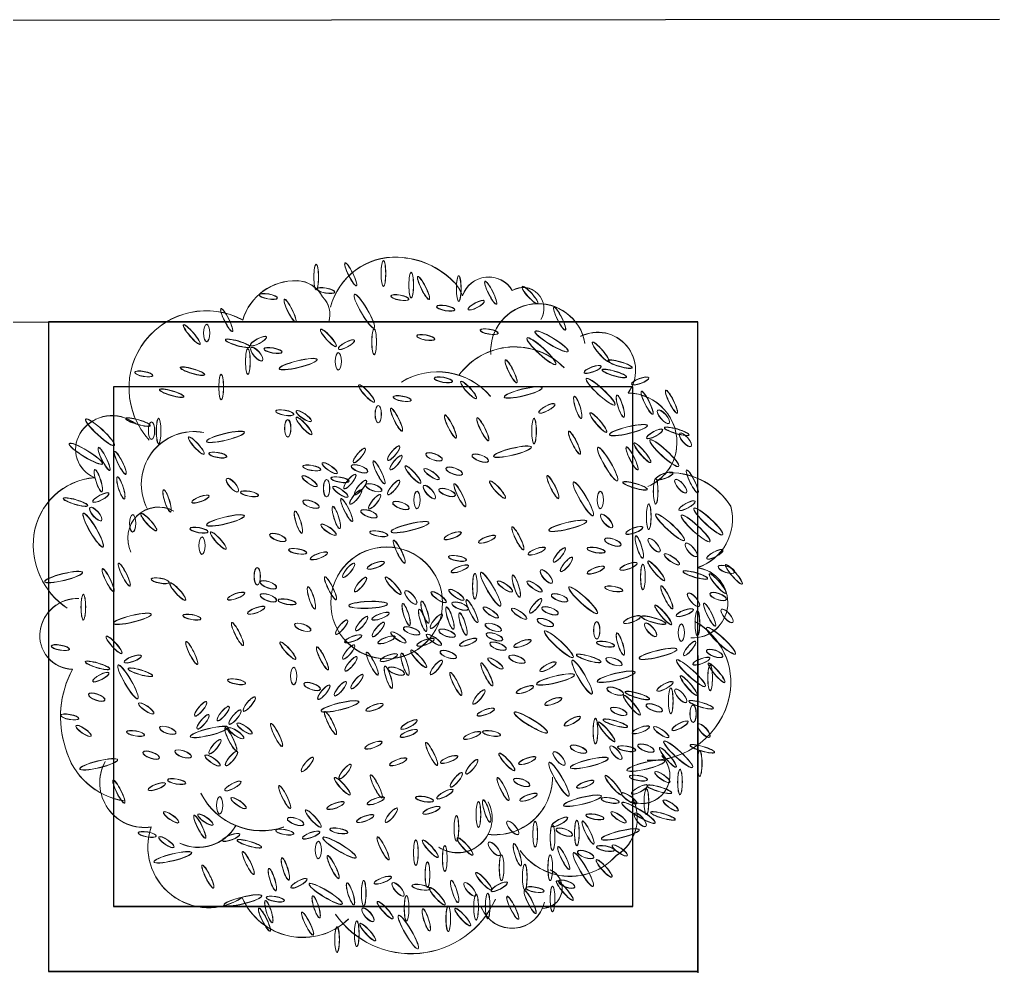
# Model space of a CAD drawing. Extents: x -27 to 25.3, y -8.5 to 57.5.
# Drawn here: x -9.932 to -8.423, y 56.058 to 57.516 of the extents above; entities that cross this region are included whole.
import ezdxf

# ---------------------------------------------------------------- set-up
doc = ezdxf.new("R2010")
doc.units = 0
doc.header["$LTSCALE"] = 0.002
doc.linetypes.add('CONTINU', pattern=[0])
doc.layers.add('07-MOBILIER URBAIN', color=1, linetype='Continuous')
doc.layers.add('A-mobilier', color=252, linetype='Continuous')
doc.layers.add('A_ARBRES', color=86, linetype='CONTINU', lineweight=15)
doc.layers.add('A_ARBRES 2', color=7, linetype='Continuous', lineweight=15, true_color=0x005200)
doc.layers.add('V_VEGETATION', color=7, linetype='Continuous', true_color=0x3f7f00)

# ---------------------------------------------------------------- blocks, each defined once
blk = doc.blocks.new('A$C5C45123F')
at = {"layer": 'A_ARBRES', "color": 114, "transparency": 33554508}
for centre, major_axis, ratio in [((-0.3749, 1.4017), (0, 0.0556), 0.181818), ((-0.2244, 1.4137), (-0.0248, 0.0497), 0.181818), ((-0.0818, 1.4168), (0, 0.0556), 0.181818), ((0.0394, 1.3663), (0, 0.0556), 0.181818), ((0.0932, 1.3533), (-0.0248, 0.0497), 0.181818), ((0.2466, 1.3512), (0, 0.0556), 0.181818), ((0.3862, 1.3331), (-0.0248, 0.0497), 0.181818), ((-0.5839, 1.3168), (-0.0393, 0.0071), 0.268316), ((-0.3328, 1.3425), (-0.0393, 0.0071), 0.268316), ((-0.1652, 1.2527), (-0.0429, 0.0732), 0.173491), ((-0.01, 1.3117), (-0.0393, 0.0071), 0.268316), ((0.5574, 1.3229), (-0.0339, 0.0372), 0.20698), ((-0.4889, 1.2551), (-0.0248, 0.0497), 0.181818), ((0.3228, 1.2783), (-0.0352, -0.0188), 0.268316), ((-0.7652, 1.2139), (-0.0248, 0.0497), 0.181818), ((0.1898, 1.2656), (-0.0393, 0.0071), 0.268316), ((0.6868, 1.2198), (-0.0248, 0.0497), 0.181818), ((-0.9177, 1.1506), (-0.0361, 0.0422), 0.181818), ((-0.8525, 1.1569), (0, 0.0379), 0.35903), ((-0.3219, 1.1361), (-0.0339, 0.0372), 0.20698), ((-0.1223, 1.1188), (0, 0.0556), 0.181818), ((0.3794, 1.1632), (-0.0393, 0.0071), 0.268316), ((0.6519, 1.1209), (-0.0725, 0.0441), 0.173491), ((-0.7174, 1.1124), (-0.0533, 0.0157), 0.181818), ((-0.627, 1.1217), (-0.0352, -0.0188), 0.268316), ((-0.2431, 1.1066), (-0.0352, -0.0188), 0.268316), ((0.1027, 1.1376), (-0.0393, 0.0071), 0.268316), ((0.6075, 1.0781), (-0.0626, 0.0574), 0.173491), ((0.8658, 1.0748), (-0.0361, 0.0422), 0.181818), ((-0.6731, 1.033), (0, 0.0556), 0.181818), ((-0.6343, 1.0651), (-0.0249, 0.0285), 0.35903), ((-0.5634, 1.0812), (-0.0393, 0.0071), 0.268316), ((-0.2786, 1.034), (0, 0.0379), 0.35903), ((-0.4536, 1.0218), (-0.0825, -0.0201), 0.173491), ((0.4751, 0.9907), (-0.0248, 0.0497), 0.181818), ((0.9501, 1.0215), (-0.0533, 0.0157), 0.181818), ((-1.127, 0.9788), (-0.0393, 0.0071), 0.268316), ((-0.9145, 0.9912), (-0.0533, 0.0157), 0.181818), ((0.8307, 0.9986), (-0.0375, -0.0139), 0.268316), ((0.9249, 0.9811), (-0.0533, 0.0157), 0.181818), ((-0.7893, 0.9218), (0, 0.0556), 0.181818), ((0.1796, 0.9532), (-0.0393, 0.0071), 0.268316), ((0.2896, 0.9088), (-0.0339, 0.0372), 0.20698), ((0.8652, 0.9013), (-0.0626, 0.0574), 0.173491), ((1.0378, 0.9481), (-0.0375, -0.0139), 0.268316), ((-1.0054, 0.8952), (-0.0533, 0.0157), 0.181818), ((-0.1551, 0.8936), (-0.0339, 0.0372), 0.20698), ((0.5281, 0.8984), (-0.0825, -0.0201), 0.173491), ((1.0683, 0.8532), (-0.0248, 0.0497), 0.181818), ((1.1744, 0.8583), (-0.0248, 0.0497), 0.181818), ((0.0002, 0.8712), (-0.0393, 0.0071), 0.268316), ((0.7659, 0.833), (-0.0152, 0.048), 0.20698), ((0.9518, 0.8382), (-0.0152, 0.048), 0.20698), ((-0.5122, 0.8098), (-0.0393, 0.0071), 0.268316), ((-0.4294, 0.7951), (-0.0328, 0.0227), 0.268316), ((-0.1044, 0.8035), (0, 0.0379), 0.35903), ((-0.0245, 0.7791), (-0.0248, 0.0497), 0.181818), ((0.631, 0.8288), (-0.0352, -0.0188), 0.268316), ((0.8557, 0.7667), (-0.0361, 0.0422), 0.181818), ((1.1393, 0.7923), (-0.0249, 0.0285), 0.35903), ((-1.3177, 0.7245), (-0.0626, 0.0574), 0.173491), ((-1.152, 0.769), (-0.0533, 0.0157), 0.181818), ((-1.0933, 0.7318), (0, 0.0379), 0.35903), ((-1.0622, 0.7299), (0, 0.0556), 0.181818), ((-0.4989, 0.742), (0, 0.0379), 0.35903), ((-0.428, 0.7522), (-0.0339, 0.0372), 0.20698), ((0.2106, 0.7497), (-0.0248, 0.0497), 0.181818), ((0.3517, 0.738), (-0.0248, 0.0497), 0.181818), ((0.5751, 0.7299), (0, 0.0556), 0.181818), ((-0.771, 0.7045), (-0.0825, -0.0201), 0.173491), ((0.7514, 0.6792), (-0.0248, 0.0497), 0.181818), ((0.9866, 0.7339), (-0.0825, -0.0201), 0.173491), ((1.1009, 0.7176), (-0.0352, -0.0188), 0.268316), ((1.1977, 0.7286), (-0.0533, 0.0157), 0.181818), ((-0.8979, 0.6663), (-0.0339, 0.0372), 0.20698), ((1.1431, 0.6336), (-0.0626, 0.0574), 0.173491), ((1.2353, 0.6913), (-0.0249, 0.0285), 0.35903), ((-1.3795, 0.631), (-0.0725, 0.0441), 0.173491), ((-1.3001, 0.6087), (-0.0248, 0.0497), 0.181818), ((-1.2296, 0.5911), (-0.0248, 0.0497), 0.181818), ((-0.1868, 0.6231), (-0.0256, -0.0306), 0.268316), ((-0.0371, 0.6334), (-0.0256, -0.0306), 0.268316), ((0.481, 0.6399), (-0.0825, -0.0201), 0.173491), ((0.8959, 0.5859), (-0.0429, 0.0732), 0.173491), ((1.0026, 0.6108), (-0.0248, 0.0497), 0.181818), ((1.0477, 0.6354), (-0.0361, 0.0422), 0.181818), ((-0.8042, 0.6254), (-0.0393, 0.0071), 0.268316), ((-0.1009, 0.55), (-0.0248, 0.0497), 0.181818), ((-0.0268, 0.5921), (-0.0256, -0.0306), 0.268316), ((0.1392, 0.6171), (-0.0357, 0.0127), 0.35903), ((0.3405, 0.6119), (-0.0357, 0.0127), 0.35903), ((-1.325, 0.5131), (-0.0152, 0.048), 0.20698), ((-0.3943, 0.569), (-0.0393, 0.0071), 0.268316), ((-0.3158, 0.5681), (-0.0328, 0.0227), 0.268316), ((-0.1861, 0.5655), (-0.0357, 0.0127), 0.35903), ((0.047, 0.54), (-0.0339, 0.0372), 0.20698), ((0.1282, 0.5423), (-0.0328, 0.0227), 0.268316), ((0.2269, 0.5551), (-0.0357, 0.0127), 0.35903), ((1.2653, 0.5098), (-0.0248, 0.0497), 0.181818), ((-1.2269, 0.4821), (-0.0152, 0.048), 0.20698), ((-0.7405, 0.4943), (-0.0249, 0.0285), 0.35903), ((-0.4036, 0.5113), (-0.0328, 0.0227), 0.268316), ((-0.3298, 0.4808), (0, 0.0379), 0.35903), ((-0.2713, 0.5178), (-0.0393, 0.0071), 0.268316), ((-0.2281, 0.5096), (-0.0256, -0.0306), 0.268316), ((-0.1817, 0.4838), (-0.0256, -0.0306), 0.268316), ((-0.0371, 0.4838), (-0.0256, -0.0306), 0.268316), ((0.4159, 0.4744), (-0.0339, 0.0372), 0.20698), ((0.6574, 0.4853), (-0.0248, 0.0497), 0.181818), ((1.1056, 0.4673), (0, 0.0556), 0.181818), ((1.1439, 0.5339), (-0.0375, -0.0139), 0.268316), ((1.2151, 0.4893), (-0.0249, 0.0285), 0.35903), ((-1.0255, 0.4253), (-0.0152, 0.048), 0.20698), ((-0.6659, 0.4564), (-0.0393, 0.0071), 0.268316), ((-0.2694, 0.4648), (-0.0328, 0.0227), 0.268316), ((-0.2023, 0.4425), (-0.0256, -0.0306), 0.268316), ((-0.1241, 0.4829), (-0.0357, 0.0127), 0.35903), ((0.1186, 0.464), (-0.0249, 0.0285), 0.35903), ((0.196, 0.4623), (-0.0357, 0.0127), 0.35903), ((0.2518, 0.4501), (-0.0248, 0.0497), 0.181818), ((0.7898, 0.4344), (-0.0429, 0.0732), 0.173491), ((1.0158, 0.4912), (-0.0533, 0.0157), 0.181818), ((-1.4248, 0.4204), (-0.0533, 0.0157), 0.181818), ((-1.3142, 0.4398), (-0.0352, -0.0188), 0.268316), ((-0.8793, 0.4334), (-0.0375, -0.0139), 0.268316), ((-0.3977, 0.4107), (-0.0357, 0.0127), 0.35903), ((-0.242, 0.3854), (-0.0248, 0.0497), 0.181818), ((-0.1197, 0.4218), (-0.0256, -0.0306), 0.268316), ((0.0647, 0.4296), (0, 0.0379), 0.35903), ((0.864, 0.4296), (0, 0.0379), 0.35903), ((1.2423, 0.4045), (-0.0352, -0.0188), 0.268316), ((-1.3367, 0.3681), (-0.0249, 0.0285), 0.35903), ((-0.2873, 0.3531), (-0.0152, 0.048), 0.20698), ((-0.1448, 0.3694), (-0.0357, 0.0127), 0.35903), ((-0.0054, 0.4055), (-0.0357, 0.0127), 0.35903), ((1.0753, 0.3561), (0, 0.0556), 0.181818), ((1.3351, 0.3356), (-0.0626, 0.0574), 0.173491), ((-1.3477, 0.298), (-0.0429, 0.0732), 0.173491), ((-1.1753, 0.3272), (0, 0.0379), 0.35903), ((-1.1051, 0.3329), (-0.0339, 0.0372), 0.20698), ((-0.771, 0.3402), (-0.0825, -0.0201), 0.173491), ((-0.4525, 0.3324), (-0.0152, 0.048), 0.20698), ((0.722, 0.3167), (-0.0825, -0.0201), 0.173491), ((0.8917, 0.3377), (-0.0249, 0.0285), 0.35903), ((1.1684, 0.3103), (-0.0626, 0.0574), 0.173491), ((1.2796, 0.3053), (-0.0626, 0.0574), 0.173491), ((-0.8862, 0.2976), (-0.0393, 0.0071), 0.268316), ((-0.321, 0.2997), (-0.0328, 0.0227), 0.268316), ((0.0343, 0.3108), (-0.0825, -0.0201), 0.173491), ((0.5045, 0.262), (-0.0248, 0.0497), 0.181818), ((1.0126, 0.2966), (-0.0375, -0.0139), 0.268316), ((-0.873, 0.2299), (0, 0.0379), 0.35903), ((-0.8019, 0.2521), (-0.0339, 0.0372), 0.20698), ((-0.5423, 0.2662), (-0.0357, 0.0127), 0.35903), ((-0.1022, 0.2822), (-0.0393, 0.0071), 0.268316), ((0.2204, 0.2734), (-0.0375, -0.0139), 0.268316), ((0.3701, 0.2579), (-0.0375, -0.0139), 0.268316), ((0.9187, 0.2455), (-0.0357, 0.0127), 0.35903), ((1.0344, 0.2241), (-0.0152, 0.048), 0.20698), ((1.0989, 0.2317), (-0.0249, 0.0285), 0.35903), ((-0.4558, 0.2054), (-0.0393, 0.0071), 0.268316), ((-0.0128, 0.2033), (-0.0248, 0.0497), 0.181818), ((0.5869, 0.2063), (-0.0375, -0.0139), 0.268316), ((0.6857, 0.1896), (-0.0256, -0.0306), 0.268316), ((0.8457, 0.2105), (-0.0393, 0.0071), 0.268316), ((1.2606, 0.2115), (-0.0249, 0.0285), 0.35903), ((1.3636, 0.1923), (-0.0352, -0.0188), 0.268316), ((-0.363, 0.1857), (-0.0375, -0.0139), 0.268316), ((0.2411, 0.1747), (-0.0393, 0.0071), 0.268316), ((0.7166, 0.1483), (-0.0256, -0.0306), 0.268316), ((1.1762, 0.1707), (-0.0328, 0.0227), 0.268316), ((-1.2825, 0.0799), (-0.0248, 0.0497), 0.181818), ((-1.2119, 0.1034), (-0.0248, 0.0497), 0.181818), ((-0.6322, 0.0967), (0, 0.0379), 0.35903), ((-0.2333, 0.1225), (-0.0256, -0.0306), 0.268316), ((-0.1152, 0.1444), (-0.0375, -0.0139), 0.268316), ((0.2514, 0.1289), (-0.0375, -0.0139), 0.268316), ((0.6289, 0.0953), (-0.0249, 0.0285), 0.35903), ((0.8451, 0.1237), (-0.0375, -0.0139), 0.268316), ((0.9873, 0.14), (-0.0375, -0.0139), 0.268316), ((1.05, 0.0935), (0, 0.0556), 0.181818), ((1.1083, 0.1202), (-0.0361, 0.0422), 0.181818), ((1.4144, 0.1268), (-0.0357, 0.0127), 0.35903), ((1.4468, 0.105), (-0.0361, 0.0422), 0.181818), ((-1.4764, 0.0934), (-0.0825, -0.0201), 0.173491), ((-1.0553, 0.0773), (-0.0393, 0.0071), 0.268316), ((-0.3126, 0.0446), (-0.0248, 0.0497), 0.181818), ((-0.1817, 0.0606), (-0.0256, -0.0306), 0.268316), ((-0.0389, 0.0551), (-0.0339, 0.0372), 0.20698), ((0.3173, 0.0531), (0, 0.0556), 0.181818), ((0.3856, 0.0404), (-0.0429, 0.0732), 0.173491), ((0.4975, 0.0538), (-0.0152, 0.048), 0.20698), ((1.2786, 0.1022), (-0.0533, 0.0157), 0.181818), ((1.3761, 0.0646), (-0.0361, 0.0422), 0.181818), ((-0.9788, 0.0299), (-0.0339, 0.0372), 0.20698), ((-0.5836, 0.0597), (-0.0357, 0.0127), 0.35903), ((-0.3957, 0.0022), (-0.0152, 0.048), 0.20698), ((0.2366, 0.0159), (-0.0328, 0.0227), 0.268316), ((0.4482, 0.052), (-0.0328, 0.0227), 0.268316), ((0.5773, 0.052), (-0.0328, 0.0227), 0.268316), ((0.7894, -0.0079), (-0.0626, 0.0574), 0.173491), ((0.9226, 0.0415), (-0.0393, 0.0071), 0.268316), ((1.1542, 0.0047), (-0.0248, 0.0497), 0.181818), ((-1.3906, -0.0379), (0, 0.0556), 0.181818), ((-0.7244, 0.0102), (-0.0375, -0.0139), 0.268316), ((-0.5836, 0.003), (-0.0357, 0.0127), 0.35903), ((0.0377, 0.0044), (-0.0249, 0.0285), 0.35903), ((0.1591, 0.0056), (-0.0328, 0.0227), 0.268316), ((0.5824, -0.0323), (-0.0256, -0.0306), 0.268316), ((0.6864, 0.003), (-0.0357, 0.0127), 0.35903), ((1.2707, -0.0057), (-0.0249, 0.0285), 0.35903), ((1.3782, 0.0081), (-0.0357, 0.0127), 0.35903), ((-0.6366, -0.0517), (-0.0375, -0.0139), 0.268316), ((-0.5019, -0.0149), (-0.0393, 0.0071), 0.268316), ((-0.1483, -0.0281), (-0.0848, -0.0036), 0.173491), ((0.0173, -0.0701), (-0.0152, 0.048), 0.20698), ((0.0999, -0.0598), (-0.0152, 0.048), 0.20698), ((0.2083, -0.0856), (-0.0152, 0.048), 0.20698), ((0.2528, -0.0332), (-0.0357, 0.0127), 0.35903), ((0.3047, -0.0553), (-0.0248, 0.0497), 0.181818), ((0.3863, -0.0615), (-0.0328, 0.0227), 0.268316), ((0.5102, -0.0667), (-0.0328, 0.0227), 0.268316), ((0.6451, -0.0538), (-0.0357, 0.0127), 0.35903), ((1.1386, -0.0717), (-0.0361, 0.0422), 0.181818), ((1.2323, -0.0621), (-0.0375, -0.0139), 0.268316), ((1.3411, -0.0711), (-0.0248, 0.0497), 0.181818), ((-1.1767, -0.0888), (-0.0825, -0.0201), 0.173491), ((-0.917, -0.0814), (-0.0393, 0.0071), 0.268316), ((-0.1765, -0.1097), (-0.0256, -0.0306), 0.268316), ((-0.0945, -0.0775), (-0.0375, -0.0139), 0.268316), ((0.0896, -0.0959), (-0.0152, 0.048), 0.20698), ((0.1487, -0.0994), (-0.0256, -0.0306), 0.268316), ((0.2651, -0.1114), (-0.0152, 0.048), 0.20698), ((1.0025, -0.0924), (-0.0375, -0.0139), 0.268316), ((1.0967, -0.0948), (-0.0533, 0.0157), 0.181818), ((1.2875, -0.1086), (0, 0.0556), 0.181818), ((1.4172, -0.0764), (-0.0249, 0.0285), 0.35903), ((-0.7182, -0.1551), (-0.0248, 0.0497), 0.181818), ((-0.4339, -0.126), (-0.0357, 0.0127), 0.35903), ((-0.2643, -0.1252), (-0.0256, -0.0306), 0.268316), ((-0.1042, -0.1355), (-0.0256, -0.0306), 0.268316), ((0.0411, -0.1415), (-0.0357, 0.0127), 0.35903), ((0.3973, -0.126), (-0.0357, 0.0127), 0.35903), ((0.6245, -0.1054), (-0.0357, 0.0127), 0.35903), ((0.8487, -0.1389), (0, 0.0379), 0.35903), ((1.0837, -0.137), (-0.0249, 0.0285), 0.35903), ((1.2176, -0.1492), (0, 0.0379), 0.35903), ((1.3907, -0.1847), (-0.0626, 0.0574), 0.173491), ((-1.2567, -0.2025), (-0.0339, 0.0372), 0.20698), ((-0.2133, -0.1756), (-0.0375, -0.0139), 0.268316), ((-0.0687, -0.1807), (-0.0375, -0.0139), 0.268316), ((-0.0164, -0.1699), (-0.0328, 0.0227), 0.268316), ((0.1385, -0.1802), (-0.0328, 0.0227), 0.268316), ((0.196, -0.1519), (-0.0357, 0.0127), 0.35903), ((0.4025, -0.1673), (-0.0357, 0.0127), 0.35903), ((0.6833, -0.1998), (-0.0626, 0.0574), 0.173491), ((0.9518, -0.1991), (-0.0152, 0.048), 0.20698), ((-1.4908, -0.2146), (-0.0393, 0.0071), 0.268316), ((-0.918, -0.2374), (-0.0248, 0.0497), 0.181818), ((-0.4987, -0.2277), (-0.0339, 0.0372), 0.20698), ((-0.3478, -0.2609), (-0.0248, 0.0497), 0.181818), ((-0.2333, -0.2336), (-0.0256, -0.0306), 0.268316), ((0.1016, -0.1911), (-0.0375, -0.0139), 0.268316), ((0.2875, -0.1911), (-0.0375, -0.0139), 0.268316), ((0.418, -0.2086), (-0.0357, 0.0127), 0.35903), ((0.525, -0.1962), (-0.0375, -0.0139), 0.268316), ((0.8867, -0.1992), (-0.0393, 0.0071), 0.268316), ((1.1159, -0.2415), (-0.0825, -0.0201), 0.173491), ((1.2536, -0.2181), (-0.0256, -0.0306), 0.268316), ((-1.1751, -0.2641), (-0.0375, -0.0139), 0.268316), ((-0.223, -0.2852), (-0.0256, -0.0306), 0.268316), ((-0.1303, -0.2844), (-0.0248, 0.0497), 0.181818), ((-0.0584, -0.2582), (-0.0375, -0.0139), 0.268316), ((0.0122, -0.2868), (-0.0152, 0.048), 0.20698), ((0.0723, -0.2631), (-0.0339, 0.0372), 0.20698), ((0.2011, -0.2447), (-0.0357, 0.0127), 0.35903), ((0.4069, -0.2834), (-0.0328, 0.0227), 0.268316), ((0.5006, -0.2654), (-0.0357, 0.0127), 0.35903), ((0.8137, -0.2614), (-0.0533, 0.0157), 0.181818), ((0.9239, -0.2757), (-0.0357, 0.0127), 0.35903), ((1.3046, -0.2736), (-0.0375, -0.0139), 0.268316), ((1.3627, -0.2396), (-0.0357, 0.0127), 0.35903), ((-1.3288, -0.2918), (-0.0533, 0.0157), 0.181818), ((-1.1961, -0.3636), (-0.0429, 0.0732), 0.173491), ((-0.0601, -0.3436), (-0.0152, 0.048), 0.20698), ((-0.026, -0.317), (-0.0357, 0.0127), 0.35903), ((0.1487, -0.3007), (-0.0256, -0.0306), 0.268316), ((0.3693, -0.3314), (-0.0248, 0.0497), 0.181818), ((0.636, -0.2976), (-0.0352, -0.0188), 0.268316), ((0.7848, -0.3434), (-0.0429, 0.0732), 0.173491), ((1.2593, -0.3261), (-0.0626, 0.0574), 0.173491), ((1.3711, -0.3243), (-0.0361, 0.0422), 0.181818), ((1.3431, -0.346), (0, 0.0556), 0.181818), ((-1.3142, -0.343), (-0.0352, -0.0188), 0.268316), ((-1.1418, -0.3221), (-0.0533, 0.0157), 0.181818), ((-0.4733, -0.3387), (0, 0.0379), 0.35903), ((-0.1972, -0.3626), (-0.0256, -0.0306), 0.268316), ((0.2341, -0.3726), (-0.0248, 0.0497), 0.181818), ((0.6691, -0.3532), (-0.0825, -0.0201), 0.173491), ((0.9337, -0.3414), (-0.0825, -0.0201), 0.173491), ((1.2498, -0.3799), (-0.0361, 0.0422), 0.181818), ((-0.7222, -0.3631), (-0.0393, 0.0071), 0.268316), ((-0.3926, -0.3841), (-0.0357, 0.0127), 0.35903), ((-0.3417, -0.409), (-0.0256, -0.0306), 0.268316), ((-0.2694, -0.3935), (-0.0256, -0.0306), 0.268316), ((0.5353, -0.3975), (-0.0375, -0.0139), 0.268316), ((1.1463, -0.3834), (-0.0352, -0.0188), 0.268316), ((-1.3322, -0.4305), (-0.0357, 0.0127), 0.35903), ((-0.667, -0.4606), (-0.0256, -0.0306), 0.268316), ((0.3346, -0.4297), (-0.0256, -0.0306), 0.268316), ((0.9291, -0.4047), (-0.0357, 0.0127), 0.35903), ((1.0022, -0.4657), (-0.0361, 0.0422), 0.181818), ((1.0259, -0.4231), (-0.0533, 0.0157), 0.181818), ((1.1713, -0.447), (0, 0.0556), 0.181818), ((1.2151, -0.425), (-0.0249, 0.0285), 0.35903), ((-1.1161, -0.4795), (-0.0328, 0.0227), 0.268316), ((-0.8786, -0.4813), (-0.0256, -0.0306), 0.268316), ((-0.7805, -0.5019), (-0.0256, -0.0306), 0.268316), ((-0.2714, -0.4707), (-0.0825, -0.0201), 0.173491), ((-0.1204, -0.4749), (-0.0375, -0.0139), 0.268316), ((0.6592, -0.4491), (-0.0375, -0.0139), 0.268316), ((1.0994, -0.477), (-0.0357, 0.0127), 0.35903), ((1.3039, -0.4635), (-0.0533, 0.0157), 0.181818), ((1.2688, -0.5026), (0, 0.0379), 0.35903), ((-1.4499, -0.5168), (-0.0393, 0.0071), 0.268316), ((-0.8683, -0.538), (-0.0256, -0.0306), 0.268316), ((-0.7289, -0.5174), (-0.0256, -0.0306), 0.268316), ((-0.3126, -0.543), (-0.0248, 0.0497), 0.181818), ((0.3649, -0.4955), (-0.0375, -0.0139), 0.268316), ((0.5609, -0.5409), (-0.0725, 0.0441), 0.173491), ((0.7421, -0.535), (-0.0352, -0.0188), 0.268316), ((0.9446, -0.4924), (-0.0357, 0.0127), 0.35903), ((-1.3897, -0.5776), (-0.0328, 0.0227), 0.268316), ((-1.0224, -0.575), (-0.0357, 0.0127), 0.35903), ((-0.8416, -0.5823), (-0.0825, -0.0201), 0.173491), ((-0.6876, -0.5673), (-0.0328, 0.0227), 0.268316), ((-0.5477, -0.5958), (-0.0248, 0.0497), 0.181818), ((0.0298, -0.5501), (-0.0352, -0.0188), 0.268316), ((0.8429, -0.5783), (0, 0.0556), 0.181818), ((0.8911, -0.5819), (-0.0361, 0.0422), 0.181818), ((0.9299, -0.5443), (-0.0533, 0.0157), 0.181818), ((1.0413, -0.5729), (-0.0375, -0.0139), 0.268316), ((1.1297, -0.5827), (-0.0328, 0.0227), 0.268316), ((1.212, -0.5552), (-0.0352, -0.0188), 0.268316), ((1.3162, -0.5765), (-0.0249, 0.0285), 0.35903), ((-1.1629, -0.5885), (-0.0393, 0.0071), 0.268316), ((-0.7476, -0.6135), (-0.0248, 0.0497), 0.181818), ((-0.7237, -0.5879), (-0.0328, 0.0227), 0.268316), ((0.0294, -0.5884), (-0.0375, -0.0139), 0.268316), ((0.3052, -0.5975), (-0.0375, -0.0139), 0.268316), ((0.3897, -0.5885), (-0.0393, 0.0071), 0.268316), ((-0.8167, -0.6464), (-0.0256, -0.0306), 0.268316), ((-0.1255, -0.64), (-0.0375, -0.0139), 0.268316), ((0.1283, -0.6781), (-0.0248, 0.0497), 0.181818), ((0.769, -0.6576), (-0.0357, 0.0127), 0.35903), ((0.9321, -0.6725), (-0.0249, 0.0285), 0.35903), ((0.9789, -0.6551), (-0.0393, 0.0071), 0.268316), ((1.0633, -0.6524), (-0.0357, 0.0127), 0.35903), ((1.2038, -0.6797), (-0.0626, 0.0574), 0.173491), ((1.3089, -0.6554), (-0.0533, 0.0157), 0.181818), ((-1.0947, -0.6834), (-0.0357, 0.0127), 0.35903), ((-0.9553, -0.6782), (-0.0357, 0.0127), 0.35903), ((-0.8269, -0.7066), (-0.0328, 0.0227), 0.268316), ((-0.7444, -0.698), (-0.0256, -0.0306), 0.268316), ((0.2049, -0.702), (-0.0375, -0.0139), 0.268316), ((0.4563, -0.7126), (-0.0339, 0.0372), 0.20698), ((0.6845, -0.6977), (-0.0249, 0.0285), 0.35903), ((1.1589, -0.693), (-0.0361, 0.0422), 0.181818), ((1.2976, -0.7197), (0, 0.0556), 0.181818), ((-1.3236, -0.7234), (-0.0825, -0.0201), 0.173491), ((-0.414, -0.7238), (-0.0256, -0.0306), 0.268316), ((-0.2488, -0.7548), (-0.0256, -0.0306), 0.268316), ((-0.0171, -0.7123), (-0.0375, -0.0139), 0.268316), ((0.3036, -0.7341), (-0.0256, -0.0306), 0.268316), ((0.5456, -0.7071), (-0.0375, -0.0139), 0.268316), ((0.6837, -0.7879), (-0.0429, 0.0732), 0.173491), ((0.8161, -0.7175), (-0.0825, -0.0201), 0.173491), ((1.063, -0.7292), (-0.0825, -0.0201), 0.173491), ((-0.1127, -0.8191), (-0.0248, 0.0497), 0.181818), ((0.2365, -0.7909), (-0.0256, -0.0306), 0.268316), ((0.9214, -0.8142), (-0.0361, 0.0422), 0.181818), ((1.0302, -0.7831), (-0.0393, 0.0071), 0.268316), ((1.1349, -0.7789), (-0.0328, 0.0227), 0.268316), ((1.2117, -0.8006), (0, 0.0556), 0.181818), ((-1.2355, -0.8426), (-0.0248, 0.0497), 0.181818), ((-1.0703, -0.8207), (-0.0375, -0.0139), 0.268316), ((-0.9836, -0.7985), (-0.0393, 0.0071), 0.268316), ((-0.7382, -0.8178), (-0.0352, -0.0188), 0.268316), ((-0.2612, -0.8187), (-0.0339, 0.0372), 0.20698), ((0.4399, -0.8309), (-0.0248, 0.0497), 0.181818), ((0.5212, -0.8021), (-0.0357, 0.0127), 0.35903), ((0.7986, -0.8103), (-0.0375, -0.0139), 0.268316), ((1.0352, -0.833), (-0.0352, -0.0188), 0.268316), ((1.1219, -0.8322), (-0.0533, 0.0157), 0.181818), ((-0.5124, -0.8661), (-0.0248, 0.0497), 0.181818), ((0.1864, -0.8532), (-0.0352, -0.0188), 0.268316), ((0.5508, -0.8671), (-0.0375, -0.0139), 0.268316), ((0.7867, -0.882), (-0.0825, -0.0201), 0.173491), ((0.9903, -0.8717), (-0.0328, 0.0227), 0.268316), ((1.0652, -0.8864), (0, 0.0556), 0.181818), ((-0.7961, -0.9021), (0, 0.0379), 0.35903), ((-0.7134, -0.8924), (-0.0328, 0.0227), 0.268316), ((-0.2907, -0.9032), (-0.0375, -0.0139), 0.268316), ((-0.1152, -0.8826), (-0.0375, -0.0139), 0.268316), ((0.0976, -0.8753), (-0.0393, 0.0071), 0.268316), ((0.3325, -0.942), (0, 0.0556), 0.181818), ((0.3684, -0.9267), (-0.0152, 0.048), 0.20698), ((0.9072, -0.8805), (-0.0393, 0.0071), 0.268316), ((1.0309, -0.9349), (-0.0725, 0.0441), 0.173491), ((1.171, -0.9027), (-0.0328, 0.0227), 0.268316), ((-1.0076, -0.9543), (-0.0328, 0.0227), 0.268316), ((-0.8579, -0.9646), (-0.0328, 0.0227), 0.268316), ((-0.3876, -0.9601), (-0.0339, 0.0372), 0.20698), ((-0.0474, -0.9457), (-0.0256, -0.0306), 0.268316), ((0.1275, -0.9239), (-0.0375, -0.0139), 0.268316), ((0.8406, -0.9522), (-0.0393, 0.0071), 0.268316), ((0.9439, -0.9543), (-0.0328, 0.0227), 0.268316), ((1.0382, -0.9654), (-0.0249, 0.0285), 0.35903), ((1.1371, -0.9484), (-0.0533, 0.0157), 0.181818), ((-0.8828, -0.9954), (-0.0248, 0.0497), 0.181818), ((-0.4649, -0.9724), (-0.0357, 0.0127), 0.35903), ((-0.1617, -0.96), (-0.0375, -0.0139), 0.268316), ((0.2365, -1.0026), (0, 0.0556), 0.181818), ((0.4824, -1.0008), (-0.0249, 0.0285), 0.35903), ((0.5801, -1.0279), (0, 0.0556), 0.181818), ((0.6866, -0.9744), (-0.0352, -0.0188), 0.268316), ((0.762, -1.0228), (0, 0.0556), 0.181818), ((0.8106, -1.0206), (-0.0248, 0.0497), 0.181818), ((-1.1117, -1.029), (-0.0393, 0.0071), 0.268316), ((-0.7457, -1.0419), (-0.0375, -0.0139), 0.268316), ((-0.5122, -1.0187), (-0.0393, 0.0071), 0.268316), ((-0.397, -1.0318), (-0.0375, -0.0139), 0.268316), ((-0.2765, -1.0136), (-0.0393, 0.0071), 0.268316), ((0.6559, -1.043), (0, 0.0556), 0.181818), ((0.7071, -1.0188), (-0.0357, 0.0127), 0.35903), ((0.9513, -1.0289), (-0.0825, -0.0201), 0.173491), ((-1.0283, -1.0627), (-0.0328, 0.0227), 0.268316), ((-0.6669, -1.0696), (-0.0533, 0.0157), 0.181818), ((-0.3657, -1.0967), (0, 0.0379), 0.35903), ((-0.2728, -1.0864), (-0.0725, 0.0441), 0.173491), ((-0.0833, -1.0894), (-0.0248, 0.0497), 0.181818), ((0.0596, -1.1087), (0, 0.0556), 0.181818), ((0.1228, -1.0914), (-0.0339, 0.0372), 0.20698), ((0.2744, -1.0813), (-0.0339, 0.0372), 0.20698), ((0.4015, -1.0917), (-0.0249, 0.0285), 0.35903), ((0.5026, -1.1177), (-0.0152, 0.048), 0.20698), ((-1.0003, -1.1288), (-0.0825, -0.0201), 0.173491), ((-0.6711, -1.1541), (-0.0248, 0.0497), 0.181818), ((0.186, -1.1339), (0, 0.0556), 0.181818), ((0.7045, -1.1318), (-0.0248, 0.0497), 0.181818), ((0.7898, -1.1819), (-0.0429, 0.0732), 0.173491), ((0.8, -1.1169), (-0.0357, 0.0127), 0.35903), ((0.8867, -1.0905), (-0.0393, 0.0071), 0.268316), ((0.949, -1.0988), (-0.0328, 0.0227), 0.268316), ((-0.5093, -1.1796), (-0.0152, 0.048), 0.20698), ((-0.3008, -1.1717), (-0.0248, 0.0497), 0.181818), ((0.1102, -1.2046), (0, 0.0556), 0.181818), ((0.4336, -1.1743), (0, 0.0556), 0.181818), ((0.6458, -1.1743), (0, 0.0556), 0.181818), ((0.8808, -1.1773), (-0.0339, 0.0372), 0.20698), ((-0.8475, -1.2128), (-0.0248, 0.0497), 0.181818), ((-0.5661, -1.2261), (-0.0152, 0.048), 0.20698), ((0.3553, -1.2329), (-0.0339, 0.0372), 0.20698), ((0.5346, -1.2147), (0, 0.0556), 0.181818), ((-0.4502, -1.2421), (-0.0352, -0.0188), 0.268316), ((-0.3335, -1.2884), (-0.0725, 0.0441), 0.173491), ((-0.2253, -1.288), (-0.0152, 0.048), 0.20698), ((-0.1678, -1.2855), (0, 0.0556), 0.181818), ((-0.0842, -1.2283), (-0.0375, -0.0139), 0.268316), ((-0.0179, -1.2685), (-0.0249, 0.0285), 0.35903), ((0.229, -1.2777), (-0.0152, 0.048), 0.20698), ((0.2954, -1.2685), (-0.0249, 0.0285), 0.35903), ((0.4238, -1.2572), (-0.0352, -0.0188), 0.268316), ((0.7092, -1.2739), (-0.0361, 0.0422), 0.181818), ((0.7174, -1.2459), (-0.0357, 0.0127), 0.35903), ((0.0822, -1.2595), (-0.0393, 0.0071), 0.268316), ((0.1531, -1.2985), (-0.0339, 0.0372), 0.20698), ((0.558, -1.3237), (-0.0248, 0.0497), 0.181818), ((0.5793, -1.2697), (-0.0393, 0.0071), 0.268316), ((0.6559, -1.3107), (0, 0.0556), 0.181818), ((-0.6946, -1.3168), (-0.0825, -0.0201), 0.173491), ((-0.5816, -1.3654), (-0.0152, 0.048), 0.20698), ((-0.5532, -1.3107), (-0.0393, 0.0071), 0.268316), ((-0.375, -1.3448), (-0.0152, 0.048), 0.20698), ((-0.0743, -1.3592), (-0.0339, 0.0372), 0.20698), ((0.0192, -1.3511), (0, 0.0556), 0.181818), ((0.3224, -1.3461), (0, 0.0556), 0.181818), ((0.3729, -1.341), (0, 0.0556), 0.181818), ((0.4822, -1.3489), (-0.0248, 0.0497), 0.181818), ((-0.6006, -1.4008), (-0.0248, 0.0497), 0.181818), ((-0.4125, -1.4185), (-0.0248, 0.0497), 0.181818), ((-0.1492, -1.3796), (-0.0249, 0.0285), 0.35903), ((0.1051, -1.4015), (-0.0152, 0.048), 0.20698), ((0.2011, -1.3966), (0, 0.0556), 0.181818), ((0.2643, -1.3895), (-0.0339, 0.0372), 0.20698), ((-0.1981, -1.4622), (0, 0.0556), 0.181818), ((0.0268, -1.4547), (-0.0429, 0.0732), 0.173491), ((-0.284, -1.4875), (0, 0.0556), 0.181818), ((-0.1501, -1.4551), (-0.0339, 0.0372), 0.20698)]:
    blk.add_ellipse(centre, major_axis=major_axis, ratio=ratio, dxfattribs=at)
blk = doc.blocks.new('A$C3A121032')
at = {"layer": 'A_ARBRES', "color": 114, "flags": 128}
for points in [[(1.1024, 2.0273, 0.793073), (0.8994, 2.2344, 0.641698), (0.5435, 2.1972, 0.107924), (0.479, 2.2984, 0.188686), (0.083, 2.4728, 0.355041), (-0.4013, 2.1164, 0.355041)], [(-0.413, 2.0099, 0.268773), (-0.4581, 2.1894, 0.272179), (-0.6401, 2.3047, 0.341858), (-1.0292, 2.0237, 0.843657), (-1.6992, 1.1641)], [(1.8691, 0.8329, 0.268045), (2.0743, 1.1062, 0.44711), (1.7272, 1.5015, 0.791627), (1.3883, 1.907, 0.791627)], [(-1.8269, 1.3017, 0.414214), (-2.1949, 1.2093, 0.459935), (-2.0903, 0.8965, 0.349896), (-2.524, 0.4858, 0.286029), (-2.2856, -0.0377, 0.286029)], [(2.1773, -0.2505, 0.961047), (2.2215, 0.2513, 0.39603), (2.4633, 0.6903, 0.253927), (2.0243, 0.9321, 0.253927)], [(-2.2036, 0.0317, 0.380199), (-2.4792, -0.1998, 0.449066), (-2.2477, -0.4755, 0.207987), (-2.2967, -1.039, 0.302776), (-1.8752, -1.4164, 0.302776)], [(1.8633, -1.1264, 0.366924), (2.4542, -0.6632, 0.32332), (2.2064, -0.1332)], [(1.7515, -1.4215, 0.811394), (1.9689, -1.093, 0.811394)], [(-2.0147, -1.1353, 0.618034), (-1.6844, -1.6031, 0.717444), (-1.0337, -2.1081, 0.523531), (-0.2723, -2.2614)], [(0.9551, -1.7721, 0.173214), (1.2069, -1.9436, 0.276984), (1.6424, -1.8081, 0.386607), (1.7615, -1.3999)], [(1.11, -2.1861, 0.812467), (1.1711, -1.9099, 0.812467)], [(-0.3665, -2.2275, 0.582026), (0.778, -2.1207, 0.582026)], [(0.6775, -2.1774, 0.7448), (1.129, -2.141, 0.7448)]]:
    blk.add_lwpolyline(points, format="xyb", dxfattribs=at)
at = {"layer": 'A_ARBRES', "color": 114}
for points in [[(1.2693, 1.6832, 0.462946), (0.5175, 1.6291, 0.683921)], [(0.7438, 1.4774, 0.371583), (0.1055, 1.5789, -0.026241)], [(-1.8269, 1.3017, -0.050969), (-1.7951, 1.2828, -0.050969)], [(-1.3069, 1.219, 0.630995), (-1.7106, 0.6701, 0.22097)], [(-1.5216, 0.6565, 0.739436), (-1.8293, 0.3631, 0.051839)], [(1.1866, -1.2466, -0.451149), (0.7262, -1.656, 0.358645)], [(-1.3283, -1.3627, 0.373788), (-0.7349, -1.604, -8.339894)], [(0.7265, -1.4245, -0.773288), (0.3728, -1.7473, 0.644244)], [(-1.4804, -1.7188, 0.390661), (-1.0784, -1.5935, -14.928545)]]:
    blk.add_lwpolyline(points, format="xyb", dxfattribs=at)
blk.add_circle((0, 0), 0.4, dxfattribs=at)
blk.add_arc((1.084, 1.8007), 0.3397, 9.61928, 184.08098, dxfattribs=at)
blk = doc.blocks.new('Xref-R4-2018-11')
for p, q in [((-5.6987, 50.6466), (-13.0784, 50.6399)), ((-6.1634, 50.1813), (-12.6131, 50.1754)), ((-6.1574, 36.8818), (-6.1634, 50.1813))]:
    blk.add_line(p, q)
at = {"linetype": 'Continuous'}
blk.add_lwpolyline([(-7.1634, 50.1813), (-7.1634, 49.1813), (-6.1634, 49.1813), (-6.1634, 50.1813)], close=True, dxfattribs=at)
blk.add_lwpolyline([(-7.0634, 50.0813), (-7.0634, 49.2813), (-6.2634, 49.2813), (-6.2634, 50.0813), (-7.0634, 50.0813)], dxfattribs=at)
at = {"layer": 'V_VEGETATION', "xscale": 0.2152741525675327, "yscale": 0.2152741525675327, "zscale": 0.2152741525675327}
blk.add_blockref('A$C3A121032', (-6.6426, 49.7485), dxfattribs=at)
at = {"layer": 'V_VEGETATION', "linetype": 'CONTINU', "xscale": 0.3531939753115933, "yscale": 0.3531939753115933, "zscale": 0.3531939753115933}
blk.add_blockref('A$C5C45123F', (-6.6186, 49.7554), dxfattribs=at)
blk = doc.blocks.new('A$C0E126796')
at = {"layer": '07-MOBILIER URBAIN', "linetype": 'Continuous'}
blk.add_lwpolyline([(4.6266, 18.9824), (4.6266, 17.9824), (5.6266, 17.9824), (5.6266, 18.9824)], close=True, dxfattribs=at)
blk.add_lwpolyline([(4.7266, 18.8824), (4.7266, 18.0824), (5.5266, 18.0824), (5.5266, 18.8824), (4.7266, 18.8824)], dxfattribs=at)
at = {"layer": 'A_ARBRES', "xscale": 0.2152741525675327, "yscale": 0.2152741525675327, "zscale": 0.2152741525675327}
blk.add_blockref('A$C3A121032', (5.1474, 18.5497), dxfattribs=at)
at = {"layer": 'A_ARBRES 2', "linetype": 'CONTINU', "xscale": 0.3531939753115933, "yscale": 0.3531939753115933, "zscale": 0.3531939753115933}
blk.add_blockref('A$C5C45123F', (5.1713, 18.5565), dxfattribs=at)

msp = doc.modelspace()

# ---------------------------------------------------------------- block references
at = {"ltscale": 0.01}
msp.add_blockref('Xref-R4-2018-11', (-2.7244, 6.8691), dxfattribs=at)
at = {"layer": 'A-mobilier', "color": 30, "ltscale": 0.01, "true_color": 0xff7f00}
msp.add_blockref('A$C0E126796', (-14.5144, 38.0676), dxfattribs=at)

doc.saveas('drawing.dxf')
